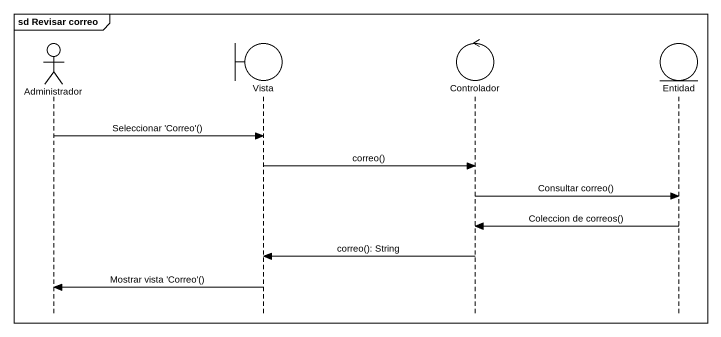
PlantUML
@startuml
mainframe sd Revisar correo
hide footbox
actor Administrador
boundary Vista
control Controlador
entity Entidad

Administrador -> Vista : Seleccionar 'Correo'()
Vista -> Controlador : correo()
Controlador -> Entidad : Consultar correo()
Entidad -> Controlador : Coleccion de correos()
Controlador -> Vista : correo(): String
Vista -> Administrador : Mostrar vista 'Correo'()
@enduml
